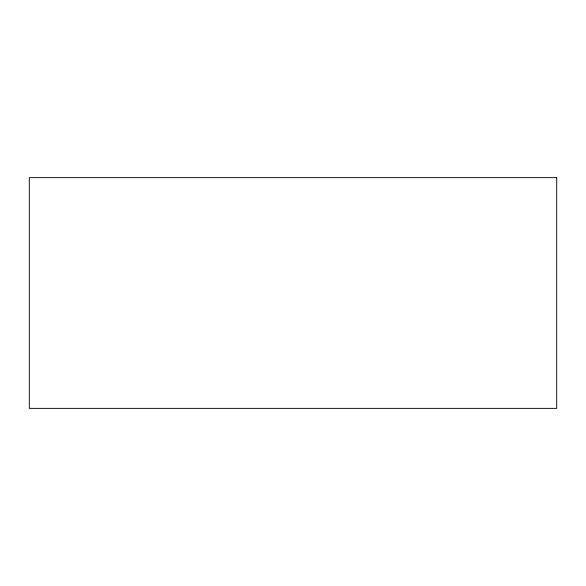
<?xml version="1.0" encoding="UTF-8"?>
<svg xmlns="http://www.w3.org/2000/svg" width="586" height="586" viewBox="0 0 586 586"><rect width="100%" height="100%" fill="white"/><g stroke="black" fill="none" stroke-linecap="round" stroke-linejoin="round"><path stroke-width="0.88" d="M556.7 177.631L29.3 177.631L29.3 408.369L556.7 408.369L556.7 177.631"/></g></svg>
